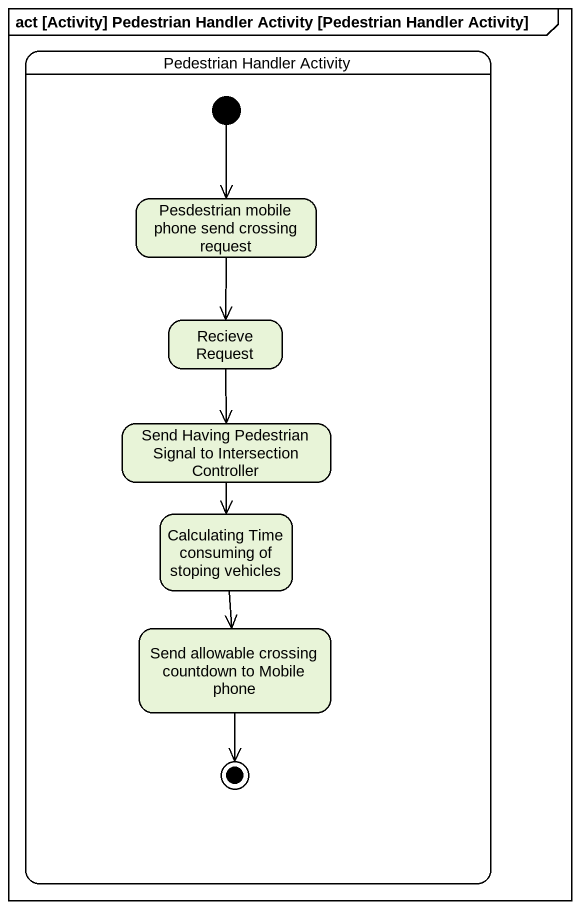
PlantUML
@startuml
mainframe act [Activity] Pedestrian Handler Activity [Pedestrian Handler Activity]
hide empty description
state "Pedestrian Handler Activity" as Pedestrian_Handler_Activity {
  state "Pesdestrian mobile phone send crossing request" as Pesdestrian_mobile_phone
  state "Recieve Request" as Recieve_Request
  state "Send Having Pedestrian Signal to Intersection Controller" as Send_Having_Pedestrian
  state "Calculating Time consuming of stoping vehicles" as Calculating_Time_consuming
  state "Send allowable crossing countdown to Mobile phone" as Send_allowable_crossing
  [*] --> Pesdestrian_mobile_phone
  Send_allowable_crossing --> [*]
}
Pesdestrian_mobile_phone --> Recieve_Request
Recieve_Request --> Send_Having_Pedestrian
Send_Having_Pedestrian --> Calculating_Time_consuming
Calculating_Time_consuming --> Send_allowable_crossing
@enduml
